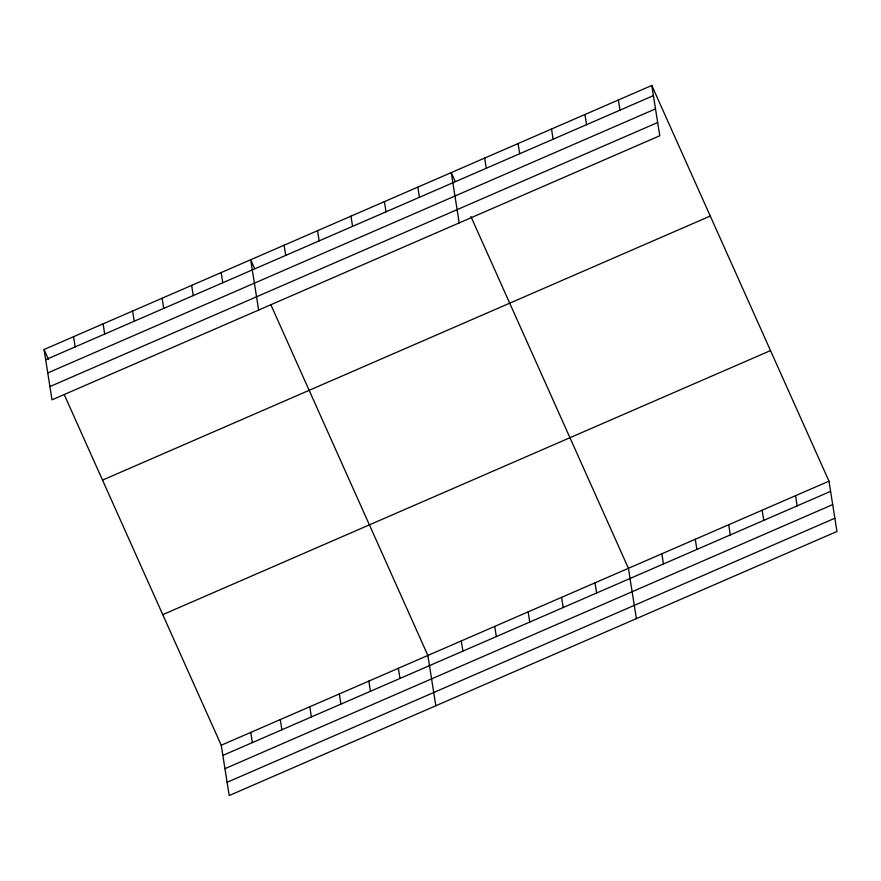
<?xml version="1.0" encoding="UTF-8"?>
<svg xmlns="http://www.w3.org/2000/svg" width="881" height="881" viewBox="0 0 881 881"><rect width="100%" height="100%" fill="white"/><g stroke="black" fill="none" stroke-linecap="round" stroke-linejoin="round"><path stroke-width="1.32" d="M651.797 85.457L659.77 135.762L52.012 399.831L44.05 349.526L651.797 85.457L828.988 481.169L836.95 531.474L229.203 795.543L221.23 745.238L64.291 394.732M45.658 359.712L653.416 95.633M47.761 372.949L655.508 108.881M49.92 386.583L657.667 122.514M102.515 480.112L710.273 216.043M162.765 614.652L770.512 350.583M221.23 745.238L828.988 481.169M222.849 755.413L830.596 491.345M224.941 768.661L832.688 504.593M227.1 782.295L834.858 518.226M455.18 181.398L451.237 172.599L459.21 222.904M470.917 216.55L628.428 568.311L636.39 618.616M254.62 268.54L250.689 259.752L258.651 310.046M270.93 304.947L427.869 655.453L435.831 705.758M44.05 349.526L48.543 359.58M795.554 495.695L797.173 505.87M762.131 510.22L763.739 520.396M728.708 524.746L730.316 534.921M695.274 539.271L696.893 549.447M618.374 99.982L619.982 110.158M661.851 553.786L663.459 563.972M584.951 114.508L586.559 124.684M551.517 129.033L553.136 139.209M595.005 582.837L596.613 593.012M518.094 143.559L519.702 153.734M561.571 597.362L563.19 607.538M484.671 158.084L486.279 168.26M528.148 611.888L529.756 622.063M494.726 626.413L496.333 636.589M417.814 187.124L419.433 197.3M461.292 640.939L462.91 651.114M384.391 201.65L385.999 211.825M350.968 216.175L352.576 226.351M398.355 668.283L399.963 678.458M317.534 230.701L319.153 240.876M368.831 681.112L370.438 691.288M284.111 245.226L285.719 255.402M339.306 693.942L340.925 704.117M309.793 706.76L311.4 716.936M221.164 272.57L222.772 282.746M280.268 719.59L281.887 729.765M191.651 285.4L193.258 295.575M250.755 732.419L252.362 742.595M162.126 298.23L163.734 308.405M132.613 311.048L134.22 321.224M103.088 323.878L104.696 334.053M73.575 336.707L75.182 346.883"/></g></svg>
